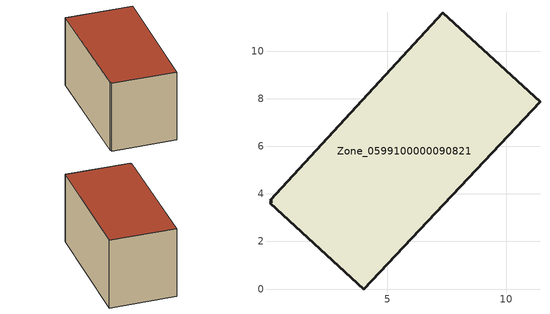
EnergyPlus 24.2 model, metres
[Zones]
Zone_0599100000090821
 floor ground (C_G): 11.42,7.88 4.01,0 0.06,3.6 0.14,3.68 0.08,3.74 7.33,11.62 z3.22
 wall outside (C_F): 11.42,7.88 7.33,11.62 0.08,3.74 0.14,3.68 0.06,3.6 4.01,0 11.42,7.88 z3.22:9.29
 roof outside (C_R): 4.01,0 11.42,7.88 7.33,11.62 0.08,3.74 0.14,3.68 0.06,3.6 z9.29
[BUILDING]
Pand.0599100000090821: North Axis=0; Terrain=City; Loads Convergence Tolerance Value=0.04; Temperature Convergence Tolerance Value=0.4; Solar Distribution=FullExterior; Maximum Number of Warmup Days=25; Minimum Number of Warmup Days=1
[Site:Location]
Rotterdam.The.Hague.AP_ZH_NLD Design_Conditions: Latitude=51.96; Longitude=4.45; Time Zone=1; Elevation=-4.5
[SITE:GROUNDTEMPERATURE:BUILDINGSURFACE]
18, 18, 18, 18, 18, 18, 18, 18, 18, 18, 18, 18
[MATERIAL] Thermal Absorptance=0.9; Solar Absorptance=0.7; Visible Absorptance=0.7
Name | Roughness | Thickness | Conductivity | Density | Specific Heat
G.TI.1946 | MediumSmooth | 0.15 | 1 | 540 | 1210
F.TI.1946 | Rough | 0.3 | 0.857143 | 1920 | 840
R.TI.1946 | MediumRough | 0.2 | 0.1 | 1500 | 1000
[CONSTRUCTION]
C_G: G.TI.1946
C_F: F.TI.1946
C_R: R.TI.1946
[ZONE]
Zone_0599100000090821: Type=1; Multiplier=1; Ceiling Height=Autocalculate; Volume=Autocalculate; Floor Area=autocalculate; Part of Total Floor Area=Yes
[ZONEINFILTRATION:DESIGNFLOWRATE]
Infil_Zone_0599100000090821: Zone or ZoneList or Space or SpaceList=Zone_0599100000090821; Schedule=AlwaysOn; Design Flow Rate Calculation Method=Flow/Area; Flow Rate per Floor Area=0.003; Constant Term Coefficient=1; Temperature Term Coefficient=0; Velocity Term Coefficient=0; Velocity Squared Term Coefficient=0
[HVACTEMPLATE:ZONE:IDEALLOADSAIRSYSTEM]
Zone_0599100000090821: Maximum Heating Supply Air Temperature=50; Minimum Cooling Supply Air Temperature=13; Maximum Heating Supply Air Humidity Ratio=0.0156; Minimum Cooling Supply Air Humidity Ratio=0.0077; Heating Limit=NoLimit; Cooling Limit=NoLimit; Dehumidification Control Type=ConstantSensibleHeatRatio; Cooling Sensible Heat Ratio=0.7; Dehumidification Setpoint=60; Humidification Control Type=None; Humidification Setpoint=30; Outdoor Air Method=None; Outdoor Air Flow Rate per Person=0.00944; Outdoor Air Flow Rate per Zone Floor Area=0; Outdoor Air Flow Rate per Zone=0; Demand Controlled Ventilation Type=None; Outdoor Air Economizer Type=NoEconomizer; Heat Recovery Type=None; Sensible Heat Recovery Effectiveness=0.7; Latent Heat Recovery Effectiveness=0.65
[ZONECONTROL:THERMOSTAT]
ThermostatControl_Zone_0599100000090821: Zone or ZoneList=Zone_0599100000090821; Control Type Schedule=DualSetpointControlType; Control 1=Thermostat_Zone_0599100000090821; Temperature Difference Between Cutout And Setpoint=0
[THERMOSTATSETPOINT:DUALSETPOINT]
Thermostat_Zone_0599100000090821: Heating Setpoint Temperature Schedule=HeatingSetpoint_Zone_0599100000090821; Cooling Setpoint Temperature Schedule=CoolingSetpoint_Zone_0599100000090821
[SCHEDULE:COMPACT]
HeatingSetpoint_Zone_0599100000090821: Through: 12/31, For: AllDays, Until: 24:00, 21
CoolingSetpoint_Zone_0599100000090821: Through: 12/31, For: AllDays, Until: 24:00, 24
DualSetpointControlType: Through: 12/31, For: AllDays, Until: 24:00, 4
AlwaysOn: Through: 12/31, For: AllDays, Until: 24:00, 1
